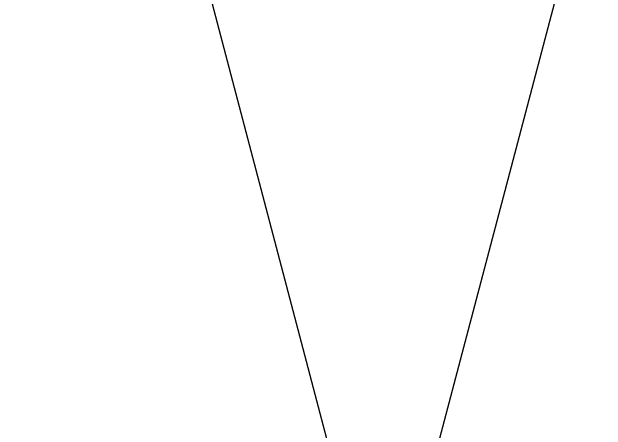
# Model space of a CAD drawing. Header units: millimetres. Extents: x 0 to 9483559, y -180456 to 305735.
# Drawn here: x 404612 to 408255, y 287384 to 289950 of the extents above; entities that cross this region are included whole.
import ezdxf

# ---------------------------------------------------------------- set-up
doc = ezdxf.new("R2010")
doc.units = ezdxf.units.MM
doc.layers.add('EI_DIMS_DETAIL', color=7, linetype='Continuous')
doc.styles.get("Standard").update_dxf_attribs({"font": 'GOST.TTF'})
doc.dimstyles.get("Standard").update_dxf_attribs({"dimtxt": 250, "dimasz": 150, "dimexe": 0.18, "dimexo": 0.0625, "dimgap": 100, "dimtad": 1, "dimdec": 0, "dimrnd": 5, "dimzin": 0, "dimdsep": 46, "dimtxsty": 'Standard', "dimcen": 0.09, "dimadec": 0, "dimazin": 0, "dimtfac": 1, "dimtdec": 0, "dimtofl": 0, "dimtmove": 0, "dimatfit": 3, "dimfxl": 1, "dimtolj": 1, "dimtzin": 0, "dimarcsym": 0})

# ---------------------------------------------------------------- blocks, each defined once
blk = doc.blocks.new('*D395')
at = {"layer": 'Defpoints', "color": 0, "lineweight": 9, "ltscale": 100, "transparency": 16777216}
for p in [(403050.3, 300608.4), (403050.3, 300608.4), (402208.3, 298550.3), (400968.8, 298192), (407122, 285123.6)]:
    blk.add_point(p, dxfattribs=at)
at = {"layer": 'EI_DIMS_DETAIL', "color": 0, "lineweight": -2, "ltscale": 100, "transparency": 16777216}
blk.add_arc((403050.3, 300608.4), 2223.7, 233.1224, 280.8665, dxfattribs=at)
at = {"layer": 'EI_DIMS_DETAIL', "color": 0, "lineweight": 9, "ltscale": 100, "transparency": 16777216}
for points in [[(401700.2, 298810.2), (401731.6, 298849.1), (401599, 298923.7)], [(403464, 298449), (403475.1, 298400.2), (403615.8, 298457.8)]]:
    blk.add_solid(points, dxfattribs=at)
at = {"layer": 'EI_DIMS_DETAIL', "color": 0, "lineweight": 9, "ltscale": 100, "transparency": 16777216, "insert": (402600.6, 298661.1), "char_height": 250, "attachment_point": 5, "rotation": 346.9945}
blk.add_mtext('\\A1;55°', dxfattribs=at)
blk = doc.blocks.new('*D396')
at = {"layer": 'Defpoints', "color": 0, "lineweight": 9, "ltscale": 100, "transparency": 16777216}
for p in [(403050.3, 300608.4), (403050.3, 300608.4), (404240.8, 298785.4), (412648.9, 297109.6), (407122, 285123.6)]:
    blk.add_point(p, dxfattribs=at)
at = {"layer": 'EI_DIMS_DETAIL', "color": 0, "lineweight": -2, "ltscale": 100, "transparency": 16777216}
blk.add_arc((403050.3, 300608.4), 2177.3, 288.6802, 336.0242, dxfattribs=at)
at = {"layer": 'EI_DIMS_DETAIL', "color": 0, "lineweight": 9, "ltscale": 100, "transparency": 16777216}
for points in [[(405016.6, 299733), (405063, 299714.3), (405096, 299862.7)], [(403754.9, 298521.9), (403740.5, 298569.8), (403604, 298502.7)]]:
    blk.add_solid(points, dxfattribs=at)
at = {"layer": 'EI_DIMS_DETAIL', "color": 0, "lineweight": 9, "ltscale": 100, "transparency": 16777216, "insert": (404365.5, 299165.7), "char_height": 250, "attachment_point": 5, "rotation": 42.3522}
blk.add_mtext('\\A1;55°', dxfattribs=at)
blk = doc.blocks.new('*D397')
at = {"layer": 'Defpoints', "color": 0, "lineweight": 9, "ltscale": 100, "transparency": 16777216}
for p in [(410728.2, 300626), (410737.6, 300623.5), (408405.3, 298770.4), (400968.8, 297033.7), (406535.2, 284688.2)]:
    blk.add_point(p, dxfattribs=at)
at = {"layer": 'EI_DIMS_DETAIL', "color": 0, "lineweight": -2, "ltscale": 100, "transparency": 16777216}
blk.add_arc((410739.4, 300630.1), 2984.3, 203.0877, 252.3461, dxfattribs=at)
at = {"layer": 'EI_DIMS_DETAIL', "color": 0, "lineweight": 9, "ltscale": 100, "transparency": 16777216}
for points in [[(407970.8, 299450.6), (408017.3, 299469), (407938.7, 299599.2)], [(409841.3, 297810.3), (409827.4, 297762.3), (409978.4, 297744.4)]]:
    blk.add_solid(points, dxfattribs=at)
at = {"layer": 'EI_DIMS_DETAIL', "color": 0, "lineweight": 9, "ltscale": 100, "transparency": 16777216, "insert": (408883, 298588.7), "char_height": 250, "attachment_point": 5, "rotation": 317.7169}
blk.add_mtext('\\A1;55°', dxfattribs=at)
blk = doc.blocks.new('*D398')
at = {"layer": 'Defpoints', "color": 0, "lineweight": 9, "ltscale": 100, "transparency": 16777216}
for p in [(410737.6, 300623.5), (410752.8, 300619.5), (412575.1, 298428.3), (410918, 297647.4), (406535.2, 284688.2)]:
    blk.add_point(p, dxfattribs=at)
at = {"layer": 'EI_DIMS_DETAIL', "color": 0, "lineweight": -2, "ltscale": 100, "transparency": 16777216}
blk.add_line((412575.2, 298428.3), (412653.8, 298333.7), dxfattribs=at)
blk.add_arc((410740.5, 300634.2), 2992.1, 258.0989, 306.8772, dxfattribs=at)
at = {"layer": 'EI_DIMS_DETAIL', "color": 0, "lineweight": 9, "ltscale": 100, "transparency": 16777216}
for points in [[(412520.5, 298260.4), (412551.5, 298221.2), (412653.7, 298333.8)], [(410117.7, 297682.2), (410129.2, 297730.8), (409977.5, 297741.1)]]:
    blk.add_solid(points, dxfattribs=at)
at = {"layer": 'EI_DIMS_DETAIL', "color": 0, "lineweight": 9, "ltscale": 100, "transparency": 16777216, "insert": (411338.8, 297932.7), "char_height": 250, "attachment_point": 5, "rotation": 12.4881}
blk.add_mtext('\\A1;55°', dxfattribs=at)

msp = doc.modelspace()

# ---------------------------------------------------------------- linework, layer by layer
at = {"color": 4, "lineweight": 9, "ltscale": 100}
for p, q in [((403050.3, 300608.4), (407122, 285123.6)), ((410737.6, 300623.5), (406535.2, 284688.2))]:
    msp.add_line(p, q, dxfattribs=at)

# ---------------------------------------------------------------- dimensions: what is measured, and where the dimension line sits
at = {"layer": 'EI_DIMS_DETAIL', "lineweight": 9, "ltscale": 100}
for base, line1, line2, picture, middle in [((408405.3, 298770.4), ((410737.6, 300623.5), (406535.2, 284688.2)), ((410728.2, 300626), (400968.8, 297033.7)), '*D397', (408883, 298588.7)), ((402208.3, 298550.3), ((403050.3, 300608.4), (407122, 285123.6)), ((403050.3, 300608.4), (400968.8, 298192)), '*D395', (402600.6, 298661.1)), ((404240.8, 298785.4), ((403050.3, 300608.4), (412648.9, 297109.6)), ((403050.3, 300608.4), (407122, 285123.6)), '*D396', (404365.5, 299165.7)), ((410918, 297647.4), ((410752.8, 300619.5), (412575.1, 298428.3)), ((410737.6, 300623.5), (406535.2, 284688.2)), '*D398', (411338.8, 297932.7))]:
    dim = msp.add_angular_dim_2l(base=base, line1=line1, line2=line2, dimstyle='Standard', dxfattribs=at)
    dim.commit()
    dim.dimension.update_dxf_attribs({"geometry": picture, "text_midpoint": middle})

doc.saveas('drawing.dxf')
